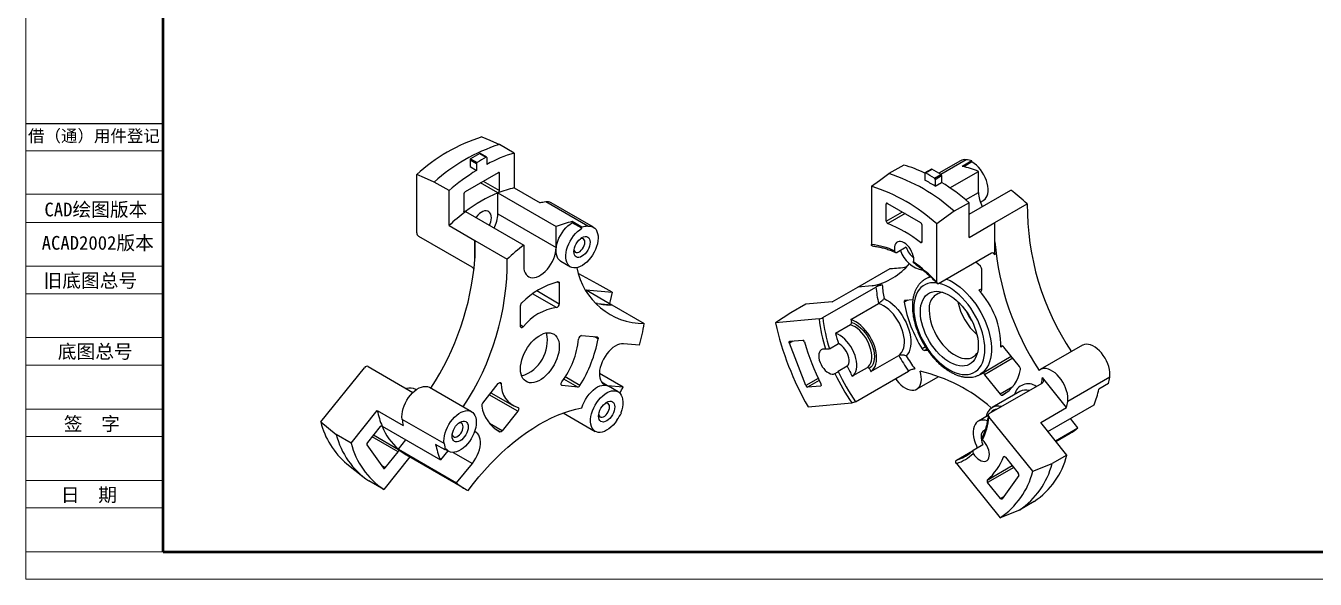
# Model space of a CAD drawing. Header units: millimetres. Extents: x 2517 to 77584, y 486 to 45347.
# Drawn here: x 4032.1 to 4144.8, y 572.1 to 620.4 of the extents above; entities that cross this region are included whole.
import ezdxf

# ---------------------------------------------------------------- set-up
doc = ezdxf.new("R2010")
doc.units = ezdxf.units.MM
for name, color, linetype, lineweight in [('实线', 7, 'Continuous', 25), ('引导线', 6, 'Continuous', 9), ('文本', 3, 'Continuous', 15), ('粗实线', 9, 'Continuous', 50)]:
    doc.layers.add(name, color=color, linetype=linetype, lineweight=lineweight)
doc.styles.get("Standard").update_dxf_attribs({"font": 'simfang.ttf'})

msp = doc.modelspace()

# ---------------------------------------------------------------- linework, layer by layer
at = {"layer": '实线'}
for p, q in [((4032.1107, 611.9016), (4044.1116, 611.9016)), ((4074.8191, 609.324), (4073.518, 610.0751)), ((4071.0041, 608.8217), (4071.5697, 608.4952)), ((4071.7996, 609.281), (4072.3653, 608.9544)), ((4072.4035, 608.9574), (4071.8378, 609.2839)), ((4072.4201, 608.9208), (4072.4201, 608.3302)), ((4074.8191, 609.324), (4074.8191, 606.2702)), ((4070.9493, 608.7248), (4071.515, 608.3983)), ((4070.9493, 608.7248), (4070.9493, 608.1343)), ((4070.9493, 608.1343), (4071.515, 607.8077)), ((4071.515, 608.3983), (4071.515, 607.8077)), ((4108.8738, 608.2744), (4107.5727, 607.5233)), ((4111.2893, 607.9078), (4110.7236, 607.5813)), ((4110.7618, 607.5783), (4111.3275, 607.9049)), ((4113.8366, 608.6474), (4111.9434, 607.5545)), ((4114.3315, 608.7323), (4112.1132, 607.4517)), ((4112.906, 606.2798), (4115.4022, 607.7208)), ((4114.8366, 608.6447), (4113.988, 608.1549)), ((4114.8366, 608.5484), (4114.1091, 608.1284)), ((4114.8366, 608.5484), (4114.8366, 608.6447)), ((4115.4022, 605.8856), (4115.4022, 607.7208)), ((4066.2876, 602.3522), (4066.2876, 607.4413)), ((4069.116, 606.0317), (4067.8149, 606.7828)), ((4073.41, 607.6052), (4070.525, 605.9397)), ((4073.3927, 605.8357), (4071.8688, 606.7155)), ((4072.1111, 606.8553), (4073.5232, 606.0401)), ((4073.5232, 607.5398), (4073.41, 607.6052)), ((4073.5232, 606.0401), (4073.5232, 607.5398)), ((4110.7071, 607.5446), (4110.7071, 606.9541)), ((4111.5574, 607.119), (4112.1231, 607.4456)), ((4111.6122, 607.0221), (4112.1778, 607.3487)), ((4111.6122, 607.0221), (4111.6122, 606.4316)), ((4111.6122, 606.4316), (4112.1778, 606.7581)), ((4112.1778, 607.3487), (4112.1778, 606.7581)), ((4069.116, 602.9779), (4069.116, 606.0317)), ((4070.4119, 605.7437), (4070.4119, 604.244)), ((4073.3817, 605.8313), (4078.4729, 602.8923)), ((4073.3817, 603.9961), (4073.3817, 605.8313)), ((4074.8191, 606.2702), (4077.0818, 604.964)), ((4106.0453, 606.4184), (4106.0453, 601.3293)), ((4114.2771, 605.236), (4115.4022, 605.8856)), ((4114.5768, 603.9787), (4118.2307, 606.088)), ((4070.4119, 604.2655), (4070.5423, 604.1902)), ((4081.2407, 602.924), (4077.5638, 605.0467)), ((4081.7356, 602.8391), (4078.0586, 604.9618)), ((4107.4544, 604.9228), (4107.3412, 604.8575)), ((4107.3412, 603.3578), (4107.3412, 604.8575)), ((4107.4544, 604.9228), (4110.3394, 603.2573)), ((4114.5768, 604.9821), (4113.2757, 604.231)), ((4114.5768, 601.9283), (4114.5768, 604.9821)), ((4115.5664, 605.0273), (4115.8365, 605.1832)), ((4116.8396, 603.2346), (4119.668, 604.8674)), ((4070.5533, 604.1985), (4075.6445, 601.2594)), ((4073.3817, 603.9961), (4078.4729, 601.057)), ((4079.8871, 603.23), (4079.8871, 603.3263)), ((4080.7356, 602.8365), (4079.8871, 603.3263)), ((4080.7356, 602.7401), (4079.8871, 603.23)), ((4107.3412, 603.3578), (4108.7533, 604.1729)), ((4108.9956, 604.0331), (4107.4716, 603.1534)), ((4111.7484, 598.037), (4111.7484, 603.1261)), ((4114.5768, 601.9283), (4116.8396, 603.2346)), ((4116.8396, 601.5657), (4116.8396, 603.2346)), ((4066.4573, 602.0419), (4071.0959, 599.3641)), ((4069.116, 602.9779), (4071.3787, 601.6716)), ((4078.4729, 601.057), (4078.4729, 602.8923)), ((4080.7356, 602.7401), (4080.7356, 602.8365)), ((4110.4525, 603.0614), (4110.4525, 601.5617)), ((4044.1116, 574.4586), (4044.1116, 601.3408)), ((4044.1116, 601.3408), (4044.1116, 574.4586)), ((4071.3787, 601.6716), (4074.2072, 600.0388)), ((4071.3787, 600.0028), (4071.3787, 601.6716)), ((4075.6445, 601.2594), (4075.6445, 599.4242)), ((4109.0864, 601.0918), (4108.2945, 600.6346)), ((4110.3221, 601.5078), (4110.4525, 601.5831)), ((4116.8396, 600.4079), (4116.8396, 601.5657)), ((4078.8872, 599.8648), (4079.7357, 599.375)), ((4111.9181, 597.9226), (4116.5567, 600.6005)), ((4082.0793, 597.8939), (4080.4595, 598.7509)), ((4104.8654, 597.6043), (4107.6938, 599.2371)), ((4115.6851, 597.3563), (4115.6851, 599.1778)), ((4078.7557, 597.9414), (4078.5743, 598.0462)), ((4078.7557, 597.9414), (4078.7557, 596.1199)), ((4083.3804, 597.1428), (4082.0793, 597.8939)), ((4101.797, 594.9288), (4106.4356, 597.6067)), ((4102.6027, 596.298), (4104.8654, 597.6043)), ((4106.117, 597.7162), (4104.8654, 597.6043)), ((4106.9853, 597.7938), (4106.117, 597.7162)), ((4111.1748, 598.5361), (4110.7397, 598.2849)), ((4110.7397, 598.2849), (4110.7518, 598.2918)), ((4078.5133, 595.8029), (4076.4152, 597.0141)), ((4078.7557, 596.1199), (4076.7786, 597.2613)), ((4081.0901, 597.3476), (4083.3804, 597.1428)), ((4081.0901, 597.3476), (4083.3529, 596.0413)), ((4109.2271, 596.4549), (4108.904, 596.2683)), ((4109.6694, 596.4944), (4108.9849, 596.4332)), ((4115.6851, 597.4591), (4115.4427, 597.3192)), ((4075.3616, 594.1605), (4075.3616, 595.982)), ((4082.1013, 596.1532), (4081.9132, 596.1925)), ((4082.1013, 596.1532), (4083.3529, 596.0413)), ((4083.3529, 596.0413), (4086.1813, 594.4085)), ((4099.0114, 595.3421), (4097.6514, 594.4754)), ((4100.3125, 596.0932), (4099.0114, 595.3421)), ((4102.6027, 596.298), (4100.3125, 596.0932)), ((4104.2339, 594.7698), (4106.6664, 596.174)), ((4075.6041, 594.1234), (4075.3616, 594.2634)), ((4101.4681, 594.8166), (4097.6514, 594.4754)), ((4104.2136, 594.3069), (4102.9125, 593.5558)), ((4080.6958, 593.3596), (4082.0618, 593.2375)), ((4082.1428, 593.0726), (4081.8197, 593.2591)), ((4085.7558, 592.53), (4084.3794, 592.6531)), ((4099.1768, 592.8838), (4098.8676, 592.7053)), ((4100.3101, 588.9874), (4098.8676, 592.7053)), ((4098.909, 592.8599), (4100.0337, 592.9604)), ((4102.3717, 592.2075), (4103.1636, 592.6647)), ((4110.7725, 592.3663), (4110.4828, 592.1991)), ((4110.8916, 592.1803), (4110.682, 592.0592)), ((4110.682, 592.0592), (4110.9601, 592.0841)), ((4117.5266, 592.4386), (4117.3711, 592.3488)), ((4118.9912, 590.6567), (4117.6251, 592.3561)), ((4124.4855, 592.5153), (4120.8086, 590.3927)), ((4105.9955, 590.2294), (4108.428, 591.6336)), ((4115.5393, 589.9708), (4118.2736, 591.5493)), ((4118.413, 591.376), (4115.9281, 589.9415)), ((4057.8936, 585.8068), (4061.7103, 590.5547)), ((4062.0392, 590.6548), (4065.9634, 588.3895)), ((4080.5639, 589.0033), (4079.2817, 589.7435)), ((4082.2595, 590.087), (4084.3416, 588.885)), ((4101.3886, 589.61), (4100.3101, 588.9874)), ((4103.9357, 590.6747), (4103.1438, 590.2175)), ((4105.6708, 590.5511), (4104.3697, 589.8)), ((4104.6485, 587.5793), (4109.2871, 590.2571)), ((4109.9959, 588.6678), (4111.9416, 589.791)), ((4115.5547, 589.9798), (4115.5393, 589.9708)), ((4115.9281, 589.9415), (4117.2941, 588.2421)), ((4123.1107, 587.0715), (4120.9907, 589.7087)), ((4126.882, 589.7195), (4123.205, 587.5968)), ((4066.2427, 588.6228), (4066.2012, 588.6467)), ((4071.0867, 586.7071), (4067.4097, 588.8297)), ((4072.0556, 587.461), (4073.4216, 589.1603)), ((4073.6756, 589.153), (4073.5201, 589.2428)), ((4078.9987, 588.9856), (4078.9366, 589.0215)), ((4080.3648, 588.8635), (4078.9987, 588.9856)), ((4080.3648, 588.8635), (4079.1609, 589.5584)), ((4082.4477, 589.3069), (4082.9652, 589.0081)), ((4082.9652, 589.0081), (4084.3416, 588.885)), ((4083.8992, 588.4464), (4083.0506, 588.9362)), ((4101.4726, 589.4323), (4100.4646, 588.8504)), ((4101.5893, 588.9509), (4100.4646, 588.8504)), ((4101.5893, 588.9509), (4101.6307, 588.9748)), ((4116.3362, 586.5356), (4120.9748, 589.2134)), ((4119.0189, 588.4789), (4116.5865, 587.0747)), ((4118.3961, 588.8783), (4117.2941, 588.2421)), ((4126.7825, 589.1698), (4125.9339, 588.6799)), ((4075.1187, 586.7457), (4072.6338, 588.1802)), ((4072.7731, 588.3536), (4074.6589, 587.2649)), ((4100.5029, 587.1259), (4104.3196, 587.4671)), ((4117.8343, 588.3489), (4117.4933, 588.152)), ((4060.5547, 583.9658), (4062.8449, 586.8148)), ((4062.8449, 586.8148), (4065.1076, 585.5086)), ((4075.1187, 586.7457), (4073.7526, 585.0464)), ((4079.1051, 586.5953), (4081.8993, 584.9822)), ((4084.124, 586.6048), (4084.1963, 586.5983)), ((4084.1963, 586.5983), (4084.135, 586.6337)), ((4116.2577, 586.3768), (4115.3922, 585.8772)), ((4120.1423, 581.4916), (4116.3257, 586.2395)), ((4120.8479, 585.7652), (4123.1107, 587.0715)), ((4121.4747, 584.9855), (4125.5136, 587.3171)), ((4057.8936, 585.8068), (4059.2536, 584.7169)), ((4063.1044, 585.4096), (4061.9796, 584.0105)), ((4063.2664, 585.4373), (4063.2018, 585.4745)), ((4063.2704, 585.4276), (4068.3616, 582.4886)), ((4068.6903, 583.9112), (4065.0133, 586.0339)), ((4073.7526, 585.0464), (4072.6507, 585.6825)), ((4073.5535, 584.9562), (4073.2124, 585.1531)), ((4123.1381, 582.9162), (4120.8479, 585.7652)), ((4122.1312, 584.1688), (4124.0993, 585.305)), ((4124.0993, 585.305), (4123.4428, 586.1217)), ((4060.5547, 583.9658), (4059.2536, 584.7169)), ((4064.66, 583.1962), (4062.3821, 584.5112)), ((4062.5092, 584.6693), (4064.6916, 583.4095)), ((4064.6846, 583.4155), (4065.3412, 584.2322)), ((4122.1816, 584.1061), (4123.4159, 584.8187)), ((4061.9382, 583.8081), (4063.3807, 581.7557)), ((4063.5353, 581.7971), (4064.66, 583.1962)), ((4064.6846, 583.4155), (4069.7758, 580.4764)), ((4065.3681, 582.9292), (4070.4592, 579.9901)), ((4068.7898, 583.3615), (4067.9412, 583.8514)), ((4069.0056, 583.2897), (4068.3616, 582.4886)), ((4068.862, 583.4514), (4068.7898, 583.3615)), ((4068.8188, 583.3976), (4069.0868, 583.2429)), ((4069.4871, 583.1498), (4071.1522, 582.1886)), ((4113.4846, 582.4784), (4114.8891, 583.2891)), ((4114.9894, 583.3792), (4115.7813, 583.8364)), ((4123.1381, 582.9162), (4121.8371, 582.1651)), ((4060.1857, 582.1424), (4061.5694, 581.0385)), ((4063.5353, 581.7971), (4063.2262, 581.9755)), ((4065.6866, 582.7453), (4063.4062, 579.9086)), ((4069.7758, 580.4764), (4071.1522, 582.1886)), ((4113.4742, 582.1823), (4117.2908, 577.4344)), ((4116.1728, 580.7271), (4118.3551, 581.9869)), ((4118.4822, 581.8288), (4116.2044, 580.5138)), ((4117.6625, 582.7922), (4117.598, 582.7549)), ((4117.76, 582.7272), (4118.8848, 581.3281)), ((4120.1423, 581.4916), (4121.8371, 582.1651)), ((4063.4062, 579.9086), (4062.1051, 580.6597)), ((4118.9262, 581.1257), (4117.4837, 579.0733)), ((4117.3291, 579.1147), (4116.2044, 580.5138)), ((4117.6382, 579.2931), (4117.3291, 579.1147)), ((4120.2866, 578.859), (4118.9855, 578.1079)), ((4118.9855, 578.1079), (4117.2908, 577.4344))]:
    msp.add_line(p, q, dxfattribs=at)
at = {"layer": '实线', "flags": 128}
for points in [[(4071.9906, 610.7336), (4072.6865, 610.4336), (4073.518, 610.0751)], [(4115.8365, 605.1832), (4115.853, 605.193), (4115.9783, 605.2925), (4116.082, 605.4226), (4116.1621, 605.5809), (4116.2172, 605.7645), (4116.2462, 605.9699), (4116.2485, 606.1931), (4116.2241, 606.43), (4116.1735, 606.676), (4116.0976, 606.9266), (4115.9978, 607.177), (4115.8761, 607.4224), (4115.7347, 607.6583), (4115.5764, 607.88), (4115.404, 608.0836), (4115.2209, 608.265), (4115.0306, 608.4209), (4114.8366, 608.5484)], [(4067.8149, 606.7828), (4066.9836, 607.1413), (4066.2876, 607.4413)], [(4106.0453, 606.4184), (4106.7413, 606.9219), (4107.5727, 607.5233)], [(4072.8161, 603.6695), (4072.8024, 603.8366), (4072.7619, 603.9826), (4072.6959, 604.1027), (4072.6065, 604.1932), (4072.4966, 604.2512), (4072.3696, 604.2746), (4072.2297, 604.2629), (4072.0814, 604.2164), (4071.9295, 604.1365), (4071.7787, 604.0259), (4071.634, 603.8881), (4071.5001, 603.7276), (4071.4616, 603.6742)], [(4070.5423, 604.1902), (4070.518, 604.1749), (4070.494, 604.1658), (4070.4715, 604.1633), (4070.4514, 604.1677), (4070.4347, 604.1785), (4070.4222, 604.1954), (4070.4145, 604.2176), (4070.4119, 604.244)], [(4078.8872, 599.8648), (4078.8618, 599.8802), (4078.7383, 599.9813), (4078.6364, 600.1127), (4078.5579, 600.2719), (4078.5044, 600.456), (4078.4768, 600.6615), (4078.4757, 600.8846), (4078.5011, 601.121), (4078.5524, 601.3664), (4078.6289, 601.6161), (4078.7289, 601.8654), (4078.8507, 602.1097), (4078.9919, 602.3443), (4079.1499, 602.565), (4079.3218, 602.7674), (4079.5042, 602.9479), (4079.6939, 603.1031), (4079.8871, 603.23)], [(4113.2757, 604.231), (4112.4444, 603.6296), (4111.7484, 603.1261)], [(4081.2407, 602.924), (4081.4172, 602.9314), (4081.5807, 602.9043), (4081.7283, 602.8433), (4081.8571, 602.7494), (4081.9647, 602.6244), (4082.0491, 602.4707), (4082.1086, 602.2913), (4082.1421, 602.0895), (4082.1491, 601.869), (4082.1293, 601.6342), (4082.0832, 601.3894), (4082.0116, 601.1393), (4081.9158, 600.8885), (4081.7977, 600.6419), (4081.6596, 600.4041), (4081.504, 600.1795), (4081.3338, 599.9726), (4081.1524, 599.787), (4080.963, 599.6265), (4080.7694, 599.4939), (4080.5751, 599.3918), (4080.3838, 599.3222), (4080.1992, 599.2863), (4080.0248, 599.2849), (4079.8638, 599.3179), (4079.7193, 599.3848), (4079.594, 599.4842), (4079.4903, 599.6143), (4079.4101, 599.7727), (4079.355, 599.9563), (4079.326, 600.1616), (4079.3237, 600.3848), (4079.3481, 600.6217), (4079.3987, 600.8678), (4079.4746, 601.1184), (4079.5744, 601.3687), (4079.6961, 601.6142), (4079.8375, 601.85), (4079.9958, 602.0718), (4080.1682, 602.2753), (4080.3513, 602.4568), (4080.5416, 602.6127), (4080.7356, 602.7401)], [(4080.0285, 600.6988), (4080.0421, 600.866), (4080.0824, 601.0424), (4080.1477, 601.2213), (4080.2356, 601.3958), (4080.3428, 601.5592), (4080.4651, 601.7052), (4080.5977, 601.8283), (4080.7356, 601.9236), (4080.8736, 601.9875), (4081.0062, 602.0176), (4081.1285, 602.0128), (4081.2356, 601.9731), (4081.3236, 601.9001), (4081.3889, 601.7967), (4081.4292, 601.6667), (4081.4428, 601.5153), (4081.4292, 601.3481), (4081.3889, 601.1717), (4081.3236, 600.9928), (4081.2356, 600.8183), (4081.1285, 600.6549), (4081.0062, 600.5089), (4080.8736, 600.3858), (4080.7356, 600.2905), (4080.5977, 600.2266), (4080.4651, 600.1965), (4080.3428, 600.2013), (4080.2356, 600.241), (4080.1477, 600.314), (4080.0824, 600.4174), (4080.0421, 600.5474), (4080.0285, 600.6988)], [(4075.6445, 599.4242), (4075.6577, 599.2094), (4075.6969, 599.0139), (4075.7616, 598.8412), (4075.8504, 598.6945), (4075.9617, 598.5767), (4076.0934, 598.4898), (4076.2431, 598.4356), (4076.4081, 598.415), (4076.5851, 598.4284), (4076.771, 598.4756), (4076.9622, 598.5556), (4077.1552, 598.667), (4077.3464, 598.8078), (4077.5323, 598.9752), (4077.7093, 599.1662), (4077.8742, 599.3772), (4078.024, 599.6043), (4078.1557, 599.8433), (4078.267, 600.0896), (4078.3558, 600.3388), (4078.4205, 600.5861), (4078.4597, 600.827), (4078.4729, 601.057)], [(4080.0395, 600.8485), (4080.0425, 600.8353), (4080.0836, 600.7339), (4080.1495, 600.6617), (4080.2362, 600.623), (4080.3389, 600.6201), (4080.4514, 600.653), (4080.5673, 600.7199), (4080.6799, 600.8169), (4080.7825, 600.9384), (4080.8693, 601.0772), (4080.9351, 601.2254), (4080.9762, 601.3743), (4080.9902, 601.5153), (4080.9762, 601.6401), (4080.9351, 601.7415), (4080.8693, 601.8136), (4080.7825, 601.8523), (4080.6799, 601.8553), (4080.6114, 601.8392)], [(4109.7245, 599.8033), (4109.7446, 599.9656), (4109.7375, 600.145), (4109.7035, 600.3356), (4109.6436, 600.5315), (4109.5598, 600.7262), (4109.4547, 600.9137), (4109.3317, 601.0877), (4109.1947, 601.2428), (4109.0482, 601.374), (4108.8969, 601.4771), (4108.7455, 601.5488), (4108.599, 601.5867), (4108.4621, 601.5897), (4108.3391, 601.5577), (4108.234, 601.4916), (4108.1501, 601.3937), (4108.0902, 601.267), (4108.0562, 601.1156), (4108.0491, 600.9444), (4108.0693, 600.7588)], [(4110.4525, 601.5617), (4110.4499, 601.5352), (4110.4422, 601.513), (4110.4297, 601.4961), (4110.413, 601.4853), (4110.3929, 601.481), (4110.3704, 601.4834), (4110.3464, 601.4925), (4110.3221, 601.5078)], [(4115.5669, 599.4328), (4115.1804, 599.7792), (4115.1617, 599.7951)], [(4116.8396, 600.4079), (4116.7278, 600.5282), (4116.627, 600.6345)], [(4078.6375, 598.0599), (4078.6623, 598.0625), (4078.6852, 598.0597), (4078.7056, 598.0516), (4078.723, 598.0382), (4078.7371, 598.02), (4078.7474, 597.9974), (4078.7536, 597.971), (4078.7557, 597.9414)], [(4111.7602, 597.9598), (4111.7327, 597.9636), (4111.4699, 597.9813), (4111.2188, 597.9648), (4110.9817, 597.9141), (4110.7606, 597.8297), (4110.5574, 597.7124), (4110.3738, 597.563), (4110.2114, 597.383), (4110.0716, 597.1738), (4109.9555, 596.9373), (4109.8642, 596.6753), (4109.7984, 596.3903), (4109.7587, 596.0845), (4109.7454, 595.7607)], [(4109.7454, 595.7607), (4109.7587, 595.4215), (4109.7984, 595.0699), (4109.8642, 594.7089), (4109.9555, 594.3415), (4110.0716, 593.9709), (4110.2114, 593.6003), (4110.3738, 593.2328), (4110.5574, 592.8715), (4110.7606, 592.5195), (4110.9817, 592.1799), (4111.2188, 591.8555), (4111.4699, 591.549), (4111.7327, 591.2632), (4112.0052, 591.0005), (4112.285, 590.763), (4112.5696, 590.5529), (4112.8567, 590.3718), (4113.1437, 590.2214), (4113.4284, 590.1029), (4113.7081, 590.0174), (4113.9806, 589.9656), (4114.2435, 589.9479), (4114.4945, 589.9644), (4114.7316, 590.0151), (4114.9527, 590.0995), (4115.1559, 590.2168), (4115.3395, 590.3661), (4115.5019, 590.5462), (4115.6418, 590.7553), (4115.7578, 590.9919), (4115.8492, 591.2538), (4115.915, 591.5389), (4115.9547, 591.8446), (4115.9679, 592.1685), (4115.9547, 592.5076), (4115.915, 592.8592), (4115.8492, 593.2203), (4115.7578, 593.5876), (4115.6418, 593.9582), (4115.5019, 594.3289), (4115.3395, 594.6964), (4115.1559, 595.0577), (4114.9527, 595.4097), (4114.7316, 595.7493), (4114.4945, 596.0737), (4114.2435, 596.3801), (4113.9806, 596.6659), (4113.7081, 596.9287), (4113.4284, 597.1662), (4113.1437, 597.3763), (4112.8567, 597.5574), (4112.5696, 597.7078), (4112.285, 597.8262), (4112.0052, 597.9117), (4111.9297, 597.9293)], [(4112.5923, 598.3119), (4112.616, 598.3026), (4112.9144, 598.1686), (4113.2146, 598.003), (4113.5142, 597.807), (4113.8109, 597.5823), (4114.1023, 597.3305), (4114.3862, 597.0536), (4114.6603, 596.7539), (4114.9225, 596.4336), (4115.1708, 596.0952), (4115.4032, 595.7415), (4115.6178, 595.3751), (4115.8131, 594.999), (4115.9874, 594.616), (4116.1395, 594.2293), (4116.268, 593.8417), (4116.3721, 593.4564), (4116.4509, 593.0763), (4116.5038, 592.7045), (4116.5303, 592.3438), (4116.5303, 591.997), (4116.5038, 591.667), (4116.4509, 591.3562), (4116.3721, 591.0671), (4116.268, 590.8019), (4116.1395, 590.5628), (4115.9874, 590.3516), (4115.8131, 590.1699), (4115.6178, 590.0192), (4115.5547, 589.9798)], [(4083.3804, 597.1428), (4083.2072, 596.4086), (4083.1434, 596.1622)], [(4107.1556, 596.5892), (4107.3993, 596.4615), (4107.6426, 596.3015), (4107.8824, 596.1114), (4108.1155, 595.8938), (4108.3388, 595.6515), (4108.5493, 595.3877), (4108.7443, 595.1059), (4108.9212, 594.8098), (4109.0776, 594.5034), (4109.2115, 594.1906), (4109.3211, 593.8757), (4109.405, 593.5628), (4109.4621, 593.256), (4109.4915, 592.9594), (4109.4929, 592.6769), (4109.4663, 592.4122), (4109.4121, 592.1689), (4109.3309, 591.9501), (4109.2238, 591.7588), (4109.0923, 591.5975)], [(4108.9849, 596.4332), (4108.9629, 596.4284), (4108.9435, 596.4183), (4108.9272, 596.4032), (4108.9145, 596.3833), (4108.9057, 596.3593), (4108.9009, 596.3316), (4108.9003, 596.3011), (4108.904, 596.2683)], [(4110.3252, 595.426), (4110.3382, 595.7142), (4110.377, 595.9845), (4110.4413, 596.234), (4110.5304, 596.4603), (4110.6433, 596.661), (4110.7789, 596.834), (4110.9359, 596.9775), (4111.1126, 597.0901), (4111.3072, 597.1707), (4111.5176, 597.2184), (4111.7418, 597.2326), (4111.9775, 597.2134), (4112.2222, 597.1608), (4112.4733, 597.0754), (4112.7284, 596.9581), (4112.9849, 596.81), (4113.24, 596.6328), (4113.4912, 596.4282), (4113.7358, 596.1983), (4113.9715, 595.9455), (4114.1957, 595.6723), (4114.4062, 595.3817), (4114.6007, 595.0765), (4114.7774, 594.7599), (4114.9344, 594.4351), (4115.07, 594.1055), (4115.183, 593.7744), (4115.272, 593.4453), (4115.3363, 593.1216), (4115.3751, 592.8064), (4115.3881, 592.5032), (4115.3751, 592.215), (4115.3363, 591.9447), (4115.272, 591.6951), (4115.183, 591.4689), (4115.07, 591.2682), (4114.9344, 591.0952), (4114.7774, 590.9517), (4114.6007, 590.839), (4114.4062, 590.7585), (4114.1957, 590.7108), (4113.9715, 590.6965), (4113.7358, 590.7158), (4113.4912, 590.7684), (4113.24, 590.8538), (4112.9849, 590.9711), (4112.7284, 591.1191), (4112.4733, 591.2964), (4112.2222, 591.501), (4111.9775, 591.7309), (4111.7418, 591.9837), (4111.5176, 592.2568), (4111.3072, 592.5475), (4111.1126, 592.8527), (4110.9359, 593.1693), (4110.7789, 593.4941), (4110.6433, 593.8237), (4110.5304, 594.1547), (4110.4413, 594.4838), (4110.377, 594.8076), (4110.3382, 595.1227), (4110.3252, 595.426)], [(4115.4427, 597.3192), (4115.4831, 597.2805), (4115.5256, 597.2527), (4115.5675, 597.2377), (4115.6061, 597.2363), (4115.639, 597.2486), (4115.664, 597.2739), (4115.6797, 597.3106), (4115.6851, 597.3563)], [(4108.428, 591.6336), (4108.5716, 591.7493), (4108.6933, 591.8963), (4108.7912, 592.0726), (4108.8639, 592.2754), (4108.9102, 592.5019), (4108.9295, 592.7485), (4108.9215, 593.0118), (4108.8863, 593.2876), (4108.8244, 593.572), (4108.7368, 593.8608), (4108.6248, 594.1496), (4108.4899, 594.4341), (4108.3343, 594.7101), (4108.1603, 594.9736), (4107.9704, 595.2205), (4107.7674, 595.4473), (4107.5543, 595.6506), (4107.3344, 595.8273), (4107.1109, 595.9748), (4106.8871, 596.0909), (4106.6664, 596.174)], [(4111.098, 595.5455), (4111.1111, 595.2571), (4111.1505, 594.9569), (4111.2157, 594.6484), (4111.3058, 594.3352), (4111.4198, 594.021), (4111.5565, 593.7094), (4111.7141, 593.4041), (4111.8909, 593.1087), (4112.0847, 592.8267), (4112.2933, 592.5613), (4112.5143, 592.3157), (4112.745, 592.0927), (4112.9828, 591.895), (4113.2248, 591.7249), (4113.4683, 591.5843), (4113.7103, 591.475), (4113.9481, 591.3982), (4114.1789, 591.3547), (4114.3998, 591.3452), (4114.6084, 591.3697), (4114.8023, 591.428), (4114.979, 591.5193), (4115.1367, 591.6426), (4115.2733, 591.7964), (4115.318, 591.8604)], [(4075.6041, 594.1234), (4075.5636, 594.0847), (4075.5211, 594.057), (4075.4792, 594.0419), (4075.4406, 594.0405), (4075.4078, 594.0528), (4075.3827, 594.0781), (4075.367, 594.1148), (4075.3616, 594.1605)], [(4105.6708, 590.5511), (4105.7982, 590.6608), (4105.9033, 590.8013), (4105.9844, 590.97), (4106.0399, 591.164), (4106.0689, 591.3798), (4106.0709, 591.6137), (4106.0458, 591.8613), (4105.9941, 592.1184), (4105.9166, 592.3804), (4105.8149, 592.6427), (4105.6906, 592.9005), (4105.5461, 593.1493), (4105.3837, 593.3847), (4105.2065, 593.6025), (4105.0176, 593.7988), (4104.8203, 593.9702), (4104.6182, 594.1136), (4104.4147, 594.2265), (4104.2136, 594.3069)], [(4105.9955, 590.2294), (4106.1392, 590.3451), (4106.2609, 590.4921), (4106.3588, 590.6683), (4106.4314, 590.8712), (4106.4777, 591.0976), (4106.497, 591.3443), (4106.489, 591.6075), (4106.4538, 591.8834), (4106.392, 592.1678), (4106.3044, 592.4566), (4106.1923, 592.7453), (4106.0575, 593.0299), (4105.9019, 593.3059), (4105.7278, 593.5693), (4105.5379, 593.8163), (4105.3349, 594.0431), (4105.1219, 594.2463), (4104.902, 594.423), (4104.6785, 594.5706), (4104.4547, 594.6867), (4104.2339, 594.7698)], [(4104.2915, 594.5173), (4104.4975, 594.4373), (4104.7061, 594.3254), (4104.9139, 594.1832), (4105.1176, 594.013), (4105.3139, 593.8178), (4105.4996, 593.6005), (4105.6717, 593.3647), (4105.8274, 593.1143), (4105.9642, 592.8533), (4106.0798, 592.5859), (4106.1725, 592.3164), (4106.2406, 592.0492), (4106.2832, 591.7887), (4106.2994, 591.539), (4106.2891, 591.3042), (4106.2525, 591.0881), (4106.19, 590.8942), (4106.1027, 590.7256), (4105.9921, 590.5851), (4105.8599, 590.4749)], [(4075.3616, 590.4423), (4075.375, 590.6956), (4075.415, 590.9604), (4075.4808, 591.2325), (4075.5716, 591.5075), (4075.6857, 591.7812), (4075.8216, 592.0493), (4075.9769, 592.3074), (4076.1494, 592.5516), (4076.3361, 592.778), (4076.5343, 592.983), (4076.7407, 593.1634), (4076.9521, 593.3163), (4077.1653, 593.4393), (4077.3767, 593.5305), (4077.5831, 593.5885), (4077.7813, 593.6123), (4077.968, 593.6015), (4078.1404, 593.5564), (4078.2958, 593.4776), (4078.4316, 593.3664), (4078.5458, 593.2246), (4078.6366, 593.0543), (4078.7024, 592.8582), (4078.7424, 592.6395), (4078.7557, 592.4016), (4078.7424, 592.1483), (4078.7024, 591.8835), (4078.6366, 591.6114), (4078.5458, 591.3364), (4078.4316, 591.0627), (4078.2958, 590.7946), (4078.1404, 590.5365), (4077.968, 590.2923), (4077.7813, 590.0659), (4077.5831, 589.8609), (4077.3767, 589.6805), (4077.1653, 589.5276), (4076.9521, 589.4046), (4076.7407, 589.3134), (4076.5343, 589.2554), (4076.3361, 589.2316), (4076.1494, 589.2424), (4075.9769, 589.2875), (4075.8216, 589.3663), (4075.6857, 589.4775), (4075.5716, 589.6194), (4075.4808, 589.7896), (4075.415, 589.9857), (4075.375, 590.2044), (4075.3616, 590.4423)], [(4082.0618, 593.2375), (4082.0839, 593.2327), (4082.1033, 593.2226), (4082.1195, 593.2074), (4082.1322, 593.1876), (4082.1411, 593.1635), (4082.1458, 593.1359), (4082.1464, 593.1053), (4082.1428, 593.0726)], [(4104.3697, 589.8), (4104.4971, 589.9097), (4104.6022, 590.0502), (4104.6833, 590.2189), (4104.7388, 590.4129), (4104.7678, 590.6287), (4104.7698, 590.8626), (4104.7447, 591.1102), (4104.693, 591.3673), (4104.6156, 591.6293), (4104.5138, 591.8916), (4104.3896, 592.1494), (4104.245, 592.3982), (4104.0827, 592.6336), (4103.9055, 592.8514), (4103.7165, 593.0477), (4103.5192, 593.2191), (4103.3171, 593.3625), (4103.1136, 593.4754), (4102.9125, 593.5558)], [(4084.3794, 592.6531), (4084.2061, 592.651), (4084.0228, 592.6151), (4083.8329, 592.5458), (4083.6401, 592.4447), (4083.4479, 592.3134), (4083.2599, 592.1546), (4083.0795, 591.9711), (4082.9102, 591.7663), (4082.7551, 591.5441), (4082.6171, 591.3086), (4082.4987, 591.0642), (4082.4022, 590.8155), (4082.3293, 590.567), (4082.2815, 590.3235), (4082.2596, 590.0894), (4082.264, 589.8691), (4082.2946, 589.6667), (4082.3509, 589.486), (4082.4318, 589.3303), (4082.5358, 589.2026), (4082.661, 589.1052), (4082.805, 589.04), (4082.9652, 589.0081)], [(4098.8676, 592.7053), (4098.8584, 592.7339), (4098.8534, 592.7618), (4098.8526, 592.7878), (4098.8563, 592.811), (4098.8641, 592.8304), (4098.8758, 592.8454), (4098.8909, 592.8554), (4098.909, 592.8599)], [(4102.0316, 592.1683), (4101.8911, 592.1826), (4101.7632, 592.1617), (4101.6519, 592.1064), (4101.5609, 592.0184), (4101.4931, 591.9006), (4101.4506, 591.7566), (4101.4348, 591.5912), (4101.4462, 591.4096), (4101.4845, 591.2177), (4101.5484, 591.0216), (4101.6359, 590.8276), (4101.7441, 590.6419), (4101.8696, 590.4705), (4102.0084, 590.3189), (4102.156, 590.192), (4102.3077, 590.0937), (4102.4586, 590.0274), (4102.6038, 589.995), (4102.7388, 589.9976), (4102.8592, 590.0352)], [(4103.9357, 590.6747), (4104.0113, 590.7794), (4104.0632, 590.9108), (4104.0899, 591.0647), (4104.0905, 591.2365), (4104.065, 591.4207), (4104.0142, 591.6119), (4103.9397, 591.8039), (4103.8437, 591.991), (4103.7293, 592.1673), (4103.5999, 592.3275), (4103.4596, 592.4665), (4103.3127, 592.58), (4103.1636, 592.6647)], [(4117.6251, 592.3561), (4117.5858, 592.3978), (4117.5437, 592.4293), (4117.5013, 592.4486), (4117.4614, 592.4544), (4117.4265, 592.4464), (4117.3987, 592.4252), (4117.3798, 592.3919), (4117.3711, 592.3488)], [(4126.882, 589.7195), (4126.8994, 589.9331), (4126.89, 590.1628), (4126.8541, 590.4043), (4126.7923, 590.6529), (4126.7058, 590.9039), (4126.5962, 591.1527), (4126.4657, 591.3945), (4126.3165, 591.6248), (4126.1517, 591.8391), (4125.9743, 592.0335), (4125.7876, 592.2042), (4125.5952, 592.3481), (4125.4007, 592.4623), (4125.2078, 592.5448), (4125.0202, 592.594), (4124.8414, 592.6089), (4124.6747, 592.5894), (4124.5234, 592.5356), (4124.4855, 592.5153)], [(4108.1396, 589.5947), (4108.2644, 589.4246), (4108.4383, 589.2211), (4108.6228, 589.0402), (4108.8144, 588.8852), (4109.0095, 588.7591), (4109.2043, 588.6644), (4109.3952, 588.6028), (4109.5784, 588.5755), (4109.7505, 588.5831), (4109.9082, 588.6254), (4110.0485, 588.7015), (4110.1687, 588.8101), (4110.2665, 588.9491), (4110.34, 589.1158), (4110.3878, 589.307), (4110.4091, 589.519), (4110.4034, 589.7479), (4110.3708, 589.9893), (4110.3119, 590.2384)], [(4123.205, 587.5968), (4123.2224, 587.8115), (4123.2128, 588.0425), (4123.1764, 588.2852), (4123.1139, 588.5351), (4123.0264, 588.7875), (4122.9157, 589.0374), (4122.7838, 589.2801), (4122.6334, 589.5109), (4122.4671, 589.7255), (4122.2883, 589.9198), (4122.1003, 590.0901), (4121.9067, 590.233), (4121.7113, 590.3459), (4121.5177, 590.4266), (4121.3297, 590.4736), (4121.1508, 590.486), (4120.9845, 590.4635), (4120.8339, 590.4066), (4120.7019, 590.3163)], [(4065.0133, 586.0339), (4064.9959, 586.2486), (4065.0055, 586.4795), (4065.0419, 586.7223), (4065.1044, 586.9722), (4065.1919, 587.2245), (4065.3026, 587.4744), (4065.4345, 587.7171), (4065.5849, 587.948), (4065.7512, 588.1626), (4065.93, 588.3569), (4066.118, 588.5271), (4066.3116, 588.6701), (4066.507, 588.783), (4066.7006, 588.8637), (4066.8886, 588.9107), (4067.0675, 588.923), (4067.2338, 588.9005), (4067.3844, 588.8436), (4067.4097, 588.8297)], [(4073.4216, 589.1603), (4073.4609, 589.2021), (4073.503, 589.2336), (4073.5454, 589.2528), (4073.5853, 589.2586), (4073.6203, 589.2507), (4073.648, 589.2294), (4073.6669, 589.1962), (4073.6756, 589.153)], [(4078.9987, 588.9856), (4078.9648, 588.9958), (4078.9383, 589.0191), (4078.921, 589.0541), (4078.914, 589.0985), (4078.9176, 589.1496), (4078.9317, 589.2042), (4078.9554, 589.2588), (4078.9871, 589.3099)], [(4080.7348, 587.0427), (4080.8179, 587.2927), (4080.9242, 587.5411), (4081.0516, 587.7832), (4081.1978, 588.0144), (4081.36, 588.2304), (4081.5351, 588.4271), (4081.7199, 588.6009), (4081.9109, 588.7485), (4082.1045, 588.8671), (4082.2971, 588.9545), (4082.4851, 589.0091), (4082.665, 589.0297), (4082.8333, 589.0162), (4082.9869, 588.9686), (4083.0506, 588.9362)], [(4083.7907, 585.9611), (4083.6316, 585.7401), (4083.4587, 585.5374), (4083.2753, 585.3571), (4083.0847, 585.2024), (4082.8906, 585.0762), (4082.6966, 584.9811), (4082.5065, 584.9187), (4082.3238, 584.8903), (4082.1521, 584.8964), (4081.9944, 584.9369), (4081.8538, 585.011), (4081.7331, 585.1173), (4081.6343, 585.2538), (4081.5595, 585.4179), (4081.5101, 585.6065), (4081.4869, 585.8161), (4081.4904, 586.0427), (4081.5205, 586.282), (4081.5768, 586.5294), (4081.658, 586.7803), (4081.7627, 587.03), (4081.8889, 587.2738), (4082.0342, 587.5069), (4082.1959, 587.7251), (4082.3709, 587.9241), (4082.5559, 588.1003), (4082.7473, 588.2502), (4082.9417, 588.3711), (4083.1352, 588.4607), (4083.3243, 588.5172), (4083.5053, 588.5397), (4083.6749, 588.5276), (4083.8298, 588.4813), (4083.9671, 588.4015), (4084.0842, 588.2898), (4084.1789, 588.1483), (4084.2494, 587.9797), (4084.2944, 587.7872), (4084.313, 587.5744), (4084.3048, 587.3453), (4084.2701, 587.1043), (4084.2094, 586.8559), (4084.124, 586.6048)], [(4101.621, 589.1277), (4101.6341, 589.0964), (4101.6425, 589.0652), (4101.6458, 589.0354), (4101.644, 589.0085), (4101.6369, 588.9856), (4101.6251, 588.9679), (4101.609, 588.9562), (4101.5893, 588.9509)], [(4082.1921, 586.3061), (4082.2057, 586.4732), (4082.246, 586.6496), (4082.3113, 586.8285), (4082.3993, 587.003), (4082.5064, 587.1664), (4082.6287, 587.3125), (4082.7613, 587.4355), (4082.8993, 587.5308), (4083.0372, 587.5948), (4083.1699, 587.6249), (4083.2921, 587.62), (4083.3993, 587.5803), (4083.4872, 587.5074), (4083.5525, 587.4039), (4083.5928, 587.274), (4083.6064, 587.1225), (4083.5928, 586.9554), (4083.5525, 586.779), (4083.4872, 586.6001), (4083.3993, 586.4256), (4083.2921, 586.2622), (4083.1699, 586.1161), (4083.0372, 585.9931), (4082.8993, 585.8978), (4082.7613, 585.8338), (4082.6287, 585.8037), (4082.5064, 585.8086), (4082.3993, 585.8483), (4082.3113, 585.9212), (4082.246, 586.0247), (4082.2057, 586.1546), (4082.1921, 586.3061)], [(4082.2031, 586.4557), (4082.2061, 586.4425), (4082.2472, 586.3411), (4082.3131, 586.269), (4082.3998, 586.2303), (4082.5025, 586.2273), (4082.615, 586.2603), (4082.7309, 586.3272), (4082.8435, 586.4242), (4082.9461, 586.5457), (4083.0329, 586.6845), (4083.0987, 586.8327), (4083.1398, 586.9816), (4083.1538, 587.1225), (4083.1398, 587.2473), (4083.0987, 587.3487), (4083.0329, 587.4209), (4082.9461, 587.4596), (4082.8435, 587.4625), (4082.775, 587.4464)], [(4068.6903, 583.9112), (4068.6729, 584.1248), (4068.6822, 584.3545), (4068.7181, 584.596), (4068.7799, 584.8446), (4068.8664, 585.0957), (4068.976, 585.3445), (4069.1066, 585.5863), (4069.2557, 585.8165), (4069.4205, 586.0309), (4069.598, 586.2252), (4069.7846, 586.3959), (4069.977, 586.5398), (4070.1715, 586.654), (4070.3644, 586.7365), (4070.552, 586.7857), (4070.7308, 586.8007), (4070.8975, 586.7811), (4071.0488, 586.7273), (4071.1819, 586.6405), (4071.2943, 586.5221), (4071.3839, 586.3745), (4071.4489, 586.2003), (4071.4882, 586.0031), (4071.501, 585.7864), (4071.487, 585.5543), (4071.4466, 585.3113), (4071.3804, 585.0619), (4071.2898, 584.8109), (4071.1764, 584.563), (4071.0424, 584.3228), (4070.8903, 584.095), (4070.7231, 583.8839), (4070.5438, 583.6934), (4070.3559, 583.5271), (4070.1628, 583.3882), (4069.9684, 583.2793), (4069.7762, 583.2025), (4069.5898, 583.1592), (4069.4129, 583.1502), (4069.2487, 583.1757), (4069.1003, 583.2353), (4068.9706, 583.3278), (4068.862, 583.4514)], [(4070.7876, 579.8185), (4071.2499, 580.4227), (4071.7259, 581.0084), (4072.2142, 581.5744), (4072.7139, 582.1194), (4073.2238, 582.6421), (4073.7426, 583.1412), (4074.2691, 583.6156), (4074.8022, 584.0642), (4075.3405, 584.486), (4075.8828, 584.8798), (4076.4279, 585.245), (4076.9745, 585.5804), (4077.5213, 585.8855), (4078.067, 586.1595), (4078.6103, 586.4017), (4079.15, 586.6115), (4079.6848, 586.7886), (4080.2135, 586.9324), (4080.7348, 587.0427)], [(4075.1302, 587.0834), (4075.162, 587.0689), (4075.1857, 587.0416), (4075.1997, 587.0034), (4075.2034, 586.9564), (4075.1963, 586.9038), (4075.179, 586.8489), (4075.1526, 586.7951), (4075.1187, 586.7457)], [(4063.1044, 585.4096), (4063.1266, 585.4338), (4063.1505, 585.4532), (4063.1748, 585.4668), (4063.1985, 585.474), (4063.2204, 585.4746), (4063.2396, 585.4684), (4063.2552, 585.4558), (4063.2664, 585.4373)], [(4069.3797, 584.5668), (4069.3932, 584.7339), (4069.4335, 584.9103), (4069.4988, 585.0892), (4069.5868, 585.2637), (4069.6939, 585.4271), (4069.8162, 585.5731), (4069.9488, 585.6962), (4070.0868, 585.7915), (4070.2247, 585.8555), (4070.3574, 585.8856), (4070.4796, 585.8807), (4070.5868, 585.841), (4070.6747, 585.768), (4070.74, 585.6646), (4070.7803, 585.5346), (4070.7939, 585.3832), (4070.7803, 585.216), (4070.74, 585.0396), (4070.6747, 584.8607), (4070.5868, 584.6862), (4070.4796, 584.5228), (4070.3574, 584.3768), (4070.2247, 584.2538), (4070.0868, 584.1584), (4069.9488, 584.0945), (4069.8162, 584.0644), (4069.6939, 584.0693), (4069.5868, 584.1089), (4069.4988, 584.1819), (4069.4335, 584.2854), (4069.3932, 584.4153), (4069.3797, 584.5668)], [(4069.3906, 584.7164), (4069.3936, 584.7032), (4069.4347, 584.6018), (4069.5006, 584.5296), (4069.5873, 584.491), (4069.69, 584.488), (4069.8025, 584.5209), (4069.9184, 584.5879), (4070.031, 584.6849), (4070.1336, 584.8063), (4070.2204, 584.9452), (4070.2862, 585.0933), (4070.3273, 585.2422), (4070.3413, 585.3832), (4070.3273, 585.508), (4070.2862, 585.6094), (4070.2204, 585.6816), (4070.1336, 585.7202), (4070.031, 585.7232), (4069.9626, 585.7071)], [(4116.1782, 585.907), (4116.0005, 585.9563), (4115.8116, 585.9781), (4115.6344, 585.9649), (4115.4721, 585.9169), (4115.3275, 585.835), (4115.2032, 585.7207), (4115.1015, 585.5759), (4115.0241, 585.4033), (4114.9724, 585.2059), (4114.9473, 584.9872), (4114.9493, 584.7511), (4114.9783, 584.5018), (4115.0338, 584.2437), (4115.1148, 583.9814), (4115.22, 583.7195), (4115.2976, 583.5571)], [(4071.1522, 582.1886), (4071.3124, 582.4054), (4071.4564, 582.6369), (4071.5816, 582.8789), (4071.6856, 583.1267), (4071.7665, 583.3757), (4071.8228, 583.6214), (4071.8534, 583.8592), (4071.8578, 584.0846), (4071.8359, 584.2934), (4071.7881, 584.4817), (4071.7152, 584.646), (4071.6187, 584.7833), (4071.5003, 584.8911), (4071.3623, 584.9672), (4071.3506, 584.9718)], [(4114.9345, 583.0643), (4115.0549, 582.8877), (4115.1899, 582.7292), (4115.3352, 582.5939), (4115.4861, 582.486), (4115.6377, 582.4091), (4115.7853, 582.3657), (4115.9241, 582.357), (4116.0497, 582.3835), (4116.1579, 582.4442), (4116.2453, 582.5372), (4116.3092, 582.6595), (4116.3475, 582.8073), (4116.3589, 582.9757), (4116.3431, 583.1593), (4116.3007, 583.3523), (4116.2328, 583.5485), (4116.1418, 583.7416), (4116.0306, 583.9253), (4115.9026, 584.0939), (4115.7621, 584.2419)], [(4115.9689, 585.086), (4115.8734, 585.0464), (4115.7774, 584.9701), (4115.7029, 584.8641), (4115.6521, 584.7316), (4115.6266, 584.5768), (4115.6272, 584.4043), (4115.6539, 584.2196), (4115.7058, 584.0283), (4115.7813, 583.8364)], [(4063.3807, 581.7557), (4063.3936, 581.7423), (4063.4098, 581.7342), (4063.4287, 581.7315), (4063.4494, 581.7345), (4063.4713, 581.7429), (4063.4935, 581.7566), (4063.5151, 581.7748), (4063.5353, 581.7971)], [(4113.4846, 582.4784), (4113.6965, 582.5482), (4113.7238, 582.5583)], [(4117.598, 582.7549), (4117.6092, 582.7734), (4117.6248, 582.786), (4117.644, 582.7922), (4117.6659, 582.7917), (4117.6896, 582.7844), (4117.7139, 582.7708), (4117.7378, 582.7514), (4117.76, 582.7272)], [(4117.4837, 579.0733), (4117.4708, 579.0599), (4117.4546, 579.0518), (4117.4357, 579.0491), (4117.415, 579.0521), (4117.3931, 579.0605), (4117.3709, 579.0742), (4117.3493, 579.0925), (4117.3291, 579.1147)]]:
    msp.add_lwpolyline(points, dxfattribs=at)
at = {"layer": '实线'}
for centre, radius, start, end in [((4076.6966, 595.996), 15.4708, 107.709329, 132.285294), ((4078.3528, 595.1143), 15.7226, 107.90917, 132.085453), ((4071.0727, 608.719), 0.1235, 123.745896, 177.311744), ((4079.6925, 594.6899), 16.5891, 118.41072, 121.583904), ((4080.2582, 594.3634), 16.5891, 118.41072, 121.583904), ((4071.8213, 609.2485), 0.0391, 65.089029, 123.746044), ((4072.3859, 608.9266), 0.0347, 350.370412, 126.446987), ((4078.4381, 597.1952), 12.6573, 106.614483, 118.389595), ((4081.7079, 591.5312), 19.2047, 122.056266, 130.97032), ((4071.6383, 608.3925), 0.1235, 123.745896, 177.311744), ((4105.4273, 596.6186), 12.1547, 64.236281, 73.527851), ((4111.3058, 607.8724), 0.0391, 56.253956, 114.910971), ((4103.4346, 593.3138), 16.5891, 58.416096, 61.58928), ((4114.2044, 607.9881), 0.7549, 80.308806, 119.152196), ((4112.1988, 599.8046), 8.5398, 67.968659, 77.906247), ((4113.3714, 601.6908), 7.1066, 78.101633, 82.235324), ((4073.4542, 607.551), 0.0699, 350.785963, 129.203285), ((4102.7378, 592.5626), 15.7226, 47.914547, 72.09083), ((4110.7412, 607.5504), 0.0347, 53.553013, 189.629588), ((4103.2475, 592.9871), 15.8342, 58.111527, 61.89385), ((4102.8689, 592.9872), 16.5891, 58.416096, 61.58928), ((4111.4888, 607.0163), 0.1235, 2.688256, 56.254104), ((4112.0545, 607.3429), 0.1235, 2.688256, 56.254104), ((4101.9849, 590.4816), 19.2047, 49.02968, 57.943734), ((4070.6575, 605.7326), 0.2459, 122.605478, 177.394522), ((4078.1169, 594.3628), 12.4076, 112.434775, 127.559849), ((4076.5767, 597.9416), 8.512, 101.916946, 111.966066), ((4073.2847, 606.0485), 0.2386, 296.930948, 357.991194), ((4101.3393, 591.6808), 15.4708, 47.714706, 72.290671), ((4118.2382, 605.9774), 2.8374, 181.854317, 207.986521), ((4108.0824, 592.6816), 16.8143, 46.446502, 52.875443), ((4078.5214, 598.0208), 7.0908, 97.761694, 101.713906), ((4077.6909, 604.3028), 0.7547, 60.840618, 99.69838), ((4107.4102, 604.8687), 0.0699, 50.796715, 189.214037), ((4142.685, 604.7126), 23.0176, 179.61454, 213.676948), ((4080.709, 590.7836), 16.8255, 127.174401, 133.55206), ((4071.1553, 603.7167), 1.6614, 334.016517, 358.372465), ((4070.5458, 604.0879), 2.8374, 332.013479, 358.145683), ((4081.6763, 594.976), 8.5398, 102.093753, 112.031341), ((4107.5797, 603.3661), 0.2386, 182.008806, 243.069052), ((4102.7486, 591.6804), 12.4071, 52.380587, 67.624789), ((4110.2069, 603.0502), 0.2459, 2.605478, 57.394522), ((4082.2009, 595.8826), 7.1066, 97.764676, 101.898367), ((4056.323, 600.8372), 15.0789, 356.827766, 3.172234), ((4085.7927, 587.853), 16.8143, 127.124557, 133.553498), ((4105.2837, 594.7517), 6.6216, 65.12241, 83.394939), ((4110.9211, 601.6682), 1.9231, 197.440526, 231.979719), ((4140.9496, 603.5558), 24.1921, 184.718632, 213.179817), ((4047.2687, 601.9929), 24.1921, 326.820183, 355.281368), ((4051.1901, 599.884), 23.0176, 326.323052, 0.38546), ((4111.0056, 601.5756), 2.5365, 197.694579, 259.614107), ((4101.7371, 588.6081), 13.7525, 43.283757, 54.493205), ((4086.1977, 600.4345), 6.0261, 190.871548, 269.844257), ((4105.1066, 603.1001), 5.4779, 280.628859, 321.126141), ((4107.7592, 605.5468), 6.3101, 269.406895, 282.579819), ((4115.3097, 599.1587), 0.3759, 2.920513, 46.828843), ((4080.364, 591.4229), 6.8579, 104.581032, 135.413592), ((4119.1437, 598.9186), 12.7757, 185.894325, 192.405874), ((4118.8479, 598.8561), 11.91, 185.117429, 190.972458), ((4111.5647, 596.846), 1.6587, 101.010605, 119.347234), ((4112.4732, 595.7704), 1.3935, 98.577956, 189.287317), ((4110.1216, 592.3954), 7.2497, 359.632045, 42.779315), ((4075.737, 595.9629), 0.3759, 133.171157, 177.079487), ((4079.1026, 591.4226), 4.4198, 97.662535, 142.332088), ((4078.4291, 596.1185), 0.3267, 284.946416, 0.239983), ((4083.2987, 602.4903), 6.4492, 259.299863, 270.481101), ((4120.3994, 598.3875), 11.6891, 190.445122, 211.966237), ((4118.6832, 597.3282), 5.1709, 191.256099, 228.738525), ((4118.1525, 597.0218), 4.1043, 202.628514, 217.366109), ((4068.5192, 597.422), 17.9174, 344.155486, 350.317592), ((4123.4283, 600.2486), 26.4155, 192.62409, 209.78727), ((4115.4599, 596.4099), 14.0822, 186.49644, 197.529825), ((4115.4458, 596.3898), 13.7268, 186.10978, 197.739085), ((4118.0144, 597.778), 14.105, 192.314302, 193.366216), ((4074.489, 592.9054), 3.2225, 287.593555, 12.411821), ((4073.0155, 593.7836), 7.4615, 323.16113, 354.42751), ((4080.756, 593.0511), 0.3143, 101.044522, 178.551429), ((4070.6474, 595.1917), 11.6891, 328.033763, 349.554878), ((4117.5701, 597.2054), 15.1051, 193.981859, 197.494033), ((4100.0002, 592.7643), 0.199, 10.637988, 80.300514), ((4120.6367, 598.6187), 21.2528, 195.886869, 206.524491), ((4110.7069, 592.3065), 0.2486, 205.618535, 264.234419), ((4123.9912, 600.3913), 17.858, 209.367215, 214.575028), ((4123.8252, 600.2924), 17.1073, 210.547722, 215.146365), ((4119.4338, 597.7611), 18.2868, 204.991539, 214.258012), ((4119.3593, 597.7182), 17.8663, 204.82342, 214.575025), ((4120.0241, 598.1121), 17.7243, 204.810296, 207.967255), ((4121.6149, 599.0209), 17.9236, 208.476599, 209.373224), ((4107.2289, 576.6558), 13.9281, 48.158149, 77.211331), ((4116.2181, 590.1809), 0.3761, 185.243413, 219.533453), ((4116.0453, 590.8477), 3.06, 298.241894, 351.556763), ((4118.7373, 590.4353), 0.3368, 353.701981, 41.090201), ((4113.5582, 590.4315), 7.4676, 350.368618, 354.445554), ((4117.7874, 591.0821), 9.1961, 347.998081, 351.479035), ((4065.7039, 587.7213), 1.0506, 61.742936, 107.604954), ((4075.7432, 589.0602), 2.0696, 177.427952, 252.773391), ((4080.3398, 589.1108), 0.2486, 275.765581, 334.381465), ((4064.0034, 598.9645), 22.6989, 332.045567, 333.637309), ((4100.493, 589.0381), 0.1898, 195.473502, 261.399333), ((4119.746, 587.9171), 1.2281, 54.445736, 166.198567), ((4119.5163, 587.5535), 1.0506, 72.395046, 118.257064), ((4118.4412, 590.2448), 7.6544, 337.512053, 348.202866), ((4072.3094, 587.2396), 0.3368, 138.909799, 186.298019), ((4117.4557, 588.3342), 0.186, 209.669441, 281.64145), ((4114.0903, 588.9628), 9.2165, 348.158208, 351.476511), ((4070.3667, 588.363), 7.6794, 191.630706, 202.394474), ((4075.0014, 587.6519), 3.06, 188.443237, 241.758106), ((4064.8201, 598.483), 22.7306, 326.572417, 328.476414), ((4109.9943, 586.9473), 6.3708, 334.870552, 353.621219), ((4117.1024, 586.1702), 1.0251, 73.030365, 174.084611), ((4117.1255, 586.1409), 0.7979, 97.372238, 142.622386), ((4064.7126, 587.523), 7.0316, 194.126444, 229.924435), ((4068.2432, 587.4196), 5.3569, 201.829603, 228.37174), ((4074.128, 587.3999), 9.2165, 188.523489, 191.841792), ((4121.191, 588.669), 4.447, 300.021822, 310.844876), ((4065.9574, 586.3978), 6.9113, 194.07628, 236.125063), ((4067.2584, 585.6467), 6.9113, 194.07628, 236.125063), ((4062.115, 583.8773), 0.1898, 135.476127, 201.394558), ((4073.591, 585.1384), 0.186, 258.35855, 330.330559), ((4064.5427, 583.3226), 0.1724, 312.870387, 30.257655), ((4067.5924, 586.7786), 4.4459, 229.271969, 239.979053), ((4075.4339, 585.4163), 7.6544, 191.797134, 202.487947), ((4077.7848, 585.2738), 9.1961, 188.520965, 192.001919), ((4112.4094, 585.5952), 3.5751, 287.326868, 314.934726), ((4112.507, 585.8173), 3.4787, 290.473628, 310.848683), ((4116.4344, 584.5972), 6.9113, 303.874937, 345.92372), ((4112.621, 584.7381), 5.3576, 311.524746, 338.273911), ((4115.1333, 583.8461), 6.9113, 303.874937, 345.92372), ((4116.3217, 580.6402), 0.1724, 149.742345, 227.129613), ((4113.5302, 583.1082), 6.8069, 303.536911, 346.261746), ((4118.7494, 581.195), 0.1898, 338.605442, 44.523873), ((4072.6734, 583.8258), 4.4288, 229.137532, 244.799362)]:
    msp.add_arc(centre, radius, start, end, dxfattribs=at)
for points, knots in [([(4066.2876, 602.3522), (4066.2876, 602.2983), (4066.3041, 602.2358), (4066.3657, 602.1199), (4066.4105, 602.0689), (4066.4573, 602.0419)], [0, 0, 0, 0, 0.5, 0.5, 1, 1, 1, 1]), ([(4106.1362, 601.1966), (4106.129, 601.1967), (4106.1052, 601.1967), (4106.0749, 601.2219), (4106.0497, 601.2668), (4106.0468, 601.3091), (4106.0453, 601.3293)], [0, 0, 0, 0, 0.12419538, 0.41093742, 0.71918081, 1, 1, 1, 1]), ([(4106.116, 601.1956), (4106.1807, 601.1892), (4106.3699, 601.1704), (4106.6908, 601.117), (4107.0803, 601.0256), (4107.4766, 600.904), (4107.8384, 600.7705), (4108.069, 600.6687), (4108.1643, 600.6266)], [0, 0, 0, 0, 0.09978365, 0.2916211, 0.48314825, 0.67436041, 0.86536261, 1, 1, 1, 1]), ([(4108.0693, 600.7588), (4108.0793, 600.702), (4108.1114, 600.6559), (4108.1965, 600.6088), (4108.2491, 600.6084), (4108.2945, 600.6346)], [0, 0, 0, 0, 0.5, 0.5, 1, 1, 1, 1]), ([(4109.7373, 599.7221), (4109.7335, 599.7239), (4109.7209, 599.7298), (4109.7171, 599.7584), (4109.7223, 599.79), (4109.7245, 599.8033)], [0, 0, 0, 0, 0.20008134, 0.66487853, 1, 1, 1, 1]), ([(4116.5567, 600.6005), (4116.6349, 600.6456), (4116.7101, 600.6464), (4116.812, 600.5715), (4116.8396, 600.4979), (4116.8396, 600.4079)], [0, 0, 0, 0, 0.5, 0.5, 1, 1, 1, 1]), ([(4071.0959, 599.3641), (4071.1257, 599.3432), (4071.1852, 599.3015), (4071.2564, 599.2164), (4071.2871, 599.1561), (4071.2987, 599.1333)], [0, 0, 0, 0, 0.384001209, 0.767554189, 1, 1, 1, 1]), ([(4109.7353, 599.7192), (4109.797, 599.6754), (4109.9949, 599.5352), (4110.3271, 599.2799), (4110.7295, 598.9455), (4111.1266, 598.5872), (4111.4782, 598.2473), (4111.6942, 598.0207), (4111.7828, 597.9277)], [0, 0, 0, 0, 0.08804855, 0.28216072, 0.47634753, 0.67059617, 0.86490618, 1, 1, 1, 1]), ([(4106.4356, 597.6067), (4106.5138, 597.6518), (4106.6209, 597.698), (4106.8231, 597.7658), (4106.9178, 597.7878), (4106.9853, 597.7938)], [0, 0, 0, 0, 0.5, 0.5, 1, 1, 1, 1]), ([(4110.7555, 598.2899), (4110.7331, 598.2784), (4110.637, 598.229), (4110.4841, 598.1126), (4110.2996, 597.9424), (4110.1366, 597.7447), (4109.9942, 597.5232), (4109.8737, 597.278), (4109.7759, 597.0105), (4109.7017, 596.7221), (4109.6522, 596.415), (4109.6307, 596.1464), (4109.6289, 595.9795), (4109.6282, 595.924)], [0, 0, 0, 0, 0.02994279, 0.12854685, 0.22712694, 0.32627192, 0.42650538, 0.5281412, 0.63124463, 0.7356548, 0.8410646, 0.94712347, 1, 1, 1, 1]), ([(4111.7484, 598.037), (4111.7484, 597.9831), (4111.7649, 597.9397), (4111.8265, 597.8949), (4111.8713, 597.8956), (4111.9181, 597.9226)], [0, 0, 0, 0, 0.5, 0.5, 1, 1, 1, 1]), ([(4106.6664, 596.174), (4106.7106, 596.1995), (4106.7608, 596.2347), (4106.8584, 596.3105), (4106.9053, 596.3504), (4107.0354, 596.4663), (4107.1057, 596.5357), (4107.1556, 596.5892)], [0, 0, 0, 0, 0.25, 0.25, 0.5, 0.5, 1, 1, 1, 1]), ([(4109.6282, 595.924), (4109.6289, 595.8638), (4109.631, 595.6906), (4109.6535, 595.3961), (4109.7033, 595.0397), (4109.7771, 594.6775), (4109.874, 594.312), (4109.993, 593.9457), (4110.1333, 593.5808), (4110.2938, 593.2199), (4110.4735, 592.8652), (4110.671, 592.519), (4110.8851, 592.1836), (4111.1145, 591.8613), (4111.3576, 591.5542), (4111.6129, 591.2643), (4111.8789, 590.9936), (4112.154, 590.7441), (4112.4367, 590.5174), (4112.7252, 590.3153), (4113.018, 590.1395), (4113.3132, 589.9916), (4113.6089, 589.873), (4113.903, 589.7853), (4114.1929, 589.7295), (4114.476, 589.7063), (4114.7495, 589.7162), (4115.011, 589.758), (4115.2566, 589.8332), (4115.4387, 589.9094), (4115.5322, 589.9696), (4115.5554, 589.9845)], [0, 0, 0, 0, 0.019282455, 0.055526126, 0.091730318, 0.127888236, 0.163993405, 0.200048025, 0.236059375, 0.272037563, 0.307994202, 0.343941694, 0.379892858, 0.415856855, 0.451846434, 0.487874758, 0.523954651, 0.560097962, 0.596314364, 0.632609248, 0.668980222, 0.705411748, 0.74185827, 0.778235431, 0.814432479, 0.850312887, 0.885742364, 0.920631602, 0.954974908, 0.988863923, 1, 1, 1, 1]), ([(4101.4681, 594.8166), (4101.5085, 594.8203), (4101.5647, 594.8333), (4101.6865, 594.8743), (4101.7502, 594.9018), (4101.797, 594.9288)], [0, 0, 0, 0, 0.5, 0.5, 1, 1, 1, 1]), ([(4104.2136, 594.3069), (4104.2436, 594.3242), (4104.2689, 594.3569), (4104.2974, 594.4345), (4104.3005, 594.4791), (4104.2915, 594.5173)], [0, 0, 0, 0, 0.5, 0.5, 1, 1, 1, 1]), ([(4102.3717, 592.2075), (4102.3263, 592.1813), (4102.2625, 592.1657), (4102.1368, 592.155), (4102.0749, 592.1589), (4102.0316, 592.1683)], [0, 0, 0, 0, 0.5, 0.5, 1, 1, 1, 1]), ([(4108.428, 591.6336), (4108.4722, 591.6592), (4108.5297, 591.6753), (4108.6511, 591.6901), (4108.7138, 591.6892), (4108.896, 591.6707), (4109.0056, 591.6388), (4109.0923, 591.5975)], [0, 0, 0, 0, 0.25, 0.25, 0.5, 0.5, 1, 1, 1, 1]), ([(4062.0392, 590.6548), (4061.9925, 590.6818), (4061.9285, 590.6841), (4061.8075, 590.6451), (4061.7507, 590.605), (4061.7103, 590.5547)], [0, 0, 0, 0, 0.5, 0.5, 1, 1, 1, 1]), ([(4102.8592, 590.0352), (4102.8925, 590.0516), (4102.9405, 590.0832), (4103.0432, 590.1534), (4103.0984, 590.1913), (4103.1438, 590.2175)], [0, 0, 0, 0, 0.5, 0.5, 1, 1, 1, 1]), ([(4105.8599, 590.4749), (4105.8397, 590.5121), (4105.8079, 590.5415), (4105.7383, 590.5698), (4105.7008, 590.5683), (4105.6708, 590.5511)], [0, 0, 0, 0, 0.5, 0.5, 1, 1, 1, 1]), ([(4109.8369, 590.4443), (4109.7692, 590.4382), (4109.6758, 590.4167), (4109.4719, 590.3484), (4109.3654, 590.3024), (4109.2871, 590.2571)], [0, 0, 0, 0, 0.5, 0.5, 1, 1, 1, 1]), ([(4120.9907, 589.7087), (4121.0584, 589.6245), (4121.0977, 589.5264), (4121.0962, 589.3411), (4121.0531, 589.2586), (4120.9748, 589.2134)], [0, 0, 0, 0, 0.5, 0.5, 1, 1, 1, 1]), ([(4104.6485, 587.5793), (4104.6018, 587.5523), (4104.5378, 587.5247), (4104.4168, 587.484), (4104.36, 587.4707), (4104.3196, 587.4671)], [0, 0, 0, 0, 0.5, 0.5, 1, 1, 1, 1]), ([(4116.2635, 586.4229), (4116.2555, 586.3575), (4116.2297, 586.147), (4116.1694, 585.8046), (4116.0751, 585.4033), (4115.9584, 585.0232), (4115.8319, 584.6898), (4115.7376, 584.4915), (4115.6963, 584.4047)], [0, 0, 0, 0, 0.08596116, 0.2770499, 0.46817659, 0.65942553, 0.85088526, 1, 1, 1, 1]), ([(4116.3362, 586.5356), (4116.2894, 586.5086), (4116.2635, 586.4589), (4116.262, 586.3493), (4116.2853, 586.2898), (4116.3257, 586.2395)], [0, 0, 0, 0, 0.5, 0.5, 1, 1, 1, 1]), ([(4115.7621, 584.2419), (4115.7453, 584.2599), (4115.7117, 584.296), (4115.6917, 584.3535), (4115.6895, 584.396), (4115.7035, 584.4153), (4115.7063, 584.419)], [0, 0, 0, 0, 0.30657447, 0.61289226, 0.92511452, 1, 1, 1, 1]), ([(4114.9634, 583.361), (4114.9229, 583.3201), (4114.8564, 583.2529), (4114.7842, 583.1944), (4114.756, 583.1715)], [0, 0, 0, 0, 0.60828208, 1, 1, 1, 1]), ([(4114.9894, 583.3792), (4114.944, 583.353), (4114.9114, 583.3021), (4114.8899, 583.185), (4114.9012, 583.119), (4114.9345, 583.0643)], [0, 0, 0, 0, 0.5, 0.5, 1, 1, 1, 1]), ([(4113.4742, 582.1823), (4113.4337, 582.2326), (4113.4105, 582.2915), (4113.4119, 582.402), (4113.4378, 582.4513), (4113.4846, 582.4784)], [0, 0, 0, 0, 0.5, 0.5, 1, 1, 1, 1])]:
    msp.add_open_spline(points, degree=3, knots=knots, dxfattribs=at)
at = {"layer": '引导线'}
for p, q in [((4032.1107, 572.0585), (4032.1107, 714.6299)), ((4044.1116, 609.5014), (4032.1107, 609.5014)), ((4044.1116, 605.7382), (4032.1107, 605.7382)), ((4044.1116, 603.2609), (4032.1107, 603.2609)), ((4044.1116, 599.4206), (4032.1107, 599.4206)), ((4044.1116, 597.0204), (4032.1107, 597.0204)), ((4044.1116, 593.1801), (4032.1107, 593.1801)), ((4044.1116, 590.7799), (4032.1107, 590.7799)), ((4044.1116, 586.9396), (4032.1107, 586.9396)), ((4044.1116, 584.5394), (4032.1107, 584.5394)), ((4044.1116, 580.6991), (4032.1107, 580.6991)), ((4044.1116, 578.2989), (4032.1107, 578.2989)), ((4044.1116, 574.4586), (4032.1107, 574.4586)), ((4032.1107, 572.0585), (4233.7268, 572.0585))]:
    msp.add_line(p, q, dxfattribs=at)
at = {"layer": '粗实线'}
for q in [(4044.1116, 712.2297), (4231.3266, 574.4586)]:
    msp.add_line((4044.1116, 574.4586), q, dxfattribs=at)

# ---------------------------------------------------------------- texts
at = {"layer": '文本', "ltscale": 0.2, "attachment_point": 5}
for s, insert, char_height, width in [('借（通）用件登记', (4038.0691, 610.7524), 1.05608, 24.543691), ('CAD绘图版本', (4038.2396, 604.3146), 1.2001, 36.385479), ('ACAD2002版本', (4038.4041, 601.4002), 1.2001, 28.086816), ('旧底图总号', (4037.7547, 598.1053), 1.2001, 31.772987), ('底图总号', (4038.1835, 591.8973), 1.2001, 6.966125), ('签  字', (4037.8905, 585.5797), 1.2001, 6.966125), ('日  期', (4037.6225, 579.3691), 1.2001, 6.966125)]:
    msp.add_mtext(s, dxfattribs=dict(at, insert=insert, char_height=char_height, width=width))

doc.saveas('drawing.dxf')
